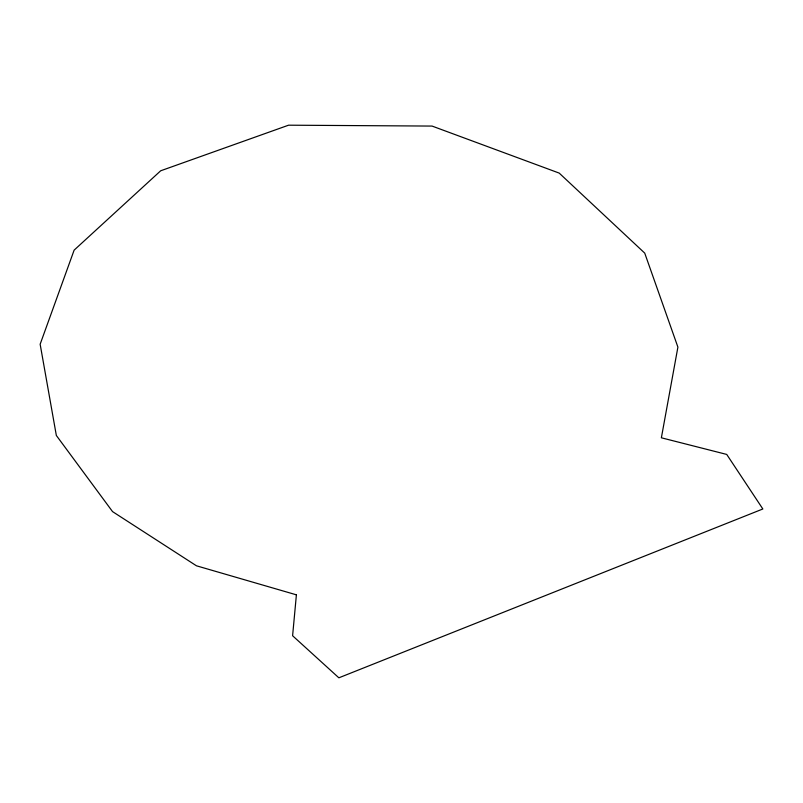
<?xml version="1.0" encoding="UTF-8"?>
<svg xmlns="http://www.w3.org/2000/svg" width="803" height="803" viewBox="0 0 803 803"><rect width="100%" height="100%" fill="white"/><g stroke="black" fill="none" stroke-linecap="round" stroke-linejoin="round"><path stroke-width="1.2" d="M296.397 594.832L292.603 635.745L338.856 677.812L762.85 508.982L726.725 454.428L661.371 437.796L677.903 347.117L644.729 253.116L559.209 173.097L432.074 126.071L288.578 125.188L160.68 170.788L74.127 250.145L40.15 344.236L56.34 435.467L112.55 511.611L196.444 565.794L296.397 594.832"/></g></svg>
